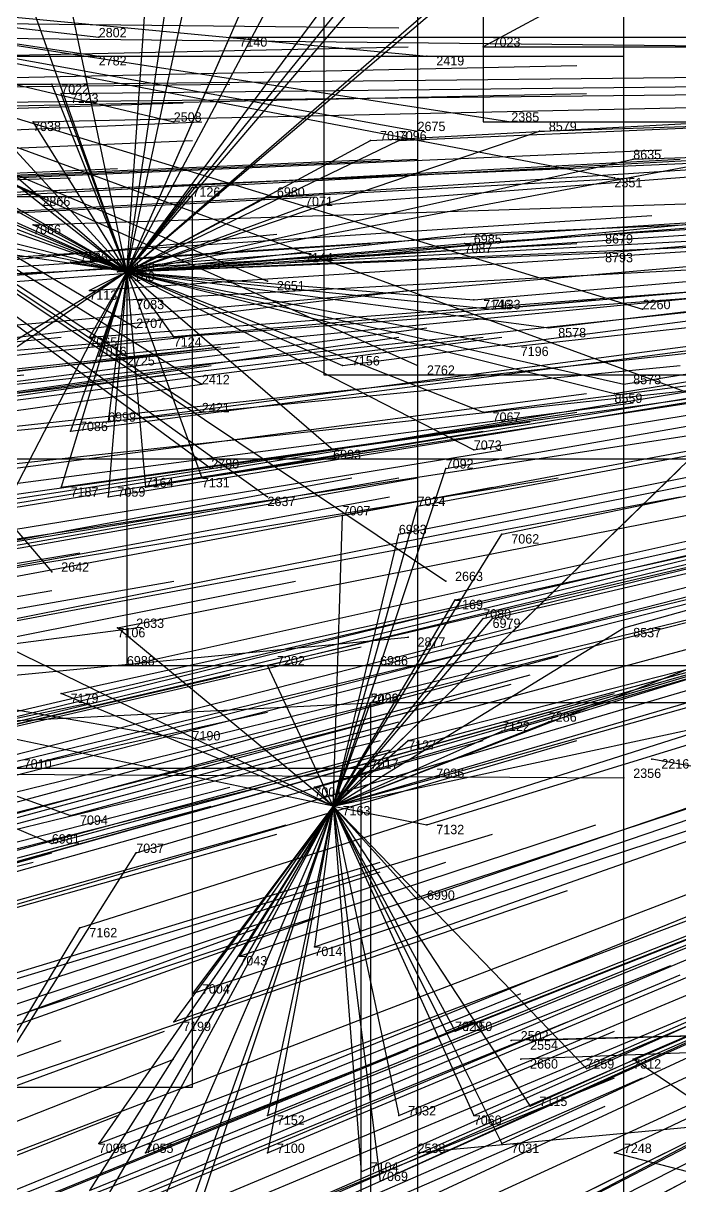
# Model space of a CAD drawing. Extents: x -0.5 to 0.59, y -0.5 to 0.59.
# Drawn here: x -0.301 to -0.231, y -0.1195 to 0.0045 of the extents above; entities that cross this region are included whole.
import ezdxf

# ---------------------------------------------------------------- set-up
doc = ezdxf.new("R2010")
doc.units = 0
for name, color, linetype in [('Clients', 3, 'CONTINUOUS'), ('Facilities', 3, 'CONTINUOUS'), ('Facilities_lines', 3, 'CONTINUOUS'), ('Min_max_boxes', 1, 'CONTINUOUS'), ('Normals', 1, 'CONTINUOUS'), ('Source_points', 5, 'CONTINUOUS'), ('Text', 3, 'CONTINUOUS')]:
    doc.layers.add(name, color=color, linetype=linetype)

msp = doc.modelspace()

# ---------------------------------------------------------------- linework, layer by layer
at = {"layer": 'Clients', "color": 5}
for p in [(-0.293, 0.003, -1.25), (-0.279, 0.003, -0.697), (-0.252, 0.002, -0.63), (-0.293, 0.001, -1.25), (-0.258, 0.001, -1.25), (-0.298, -0.002, -0.745), (-0.297, -0.003, -0.743), (-0.3, -0.006, -0.75), (-0.285, -0.006, -1.25), (-0.249, -0.006, -1.25), (-0.259, -0.007, -1.25), (-0.246, -0.007, -0.615), (-0.264, -0.008, -0.66), (-0.261, -0.008, -0.654), (-0.236, -0.01, -0.591), (-0.238, -0.012, -1.25), (-0.283, -0.013, -0.709), (-0.299, -0.014, -1.25), (-0.275, -0.014, -0.688), (-0.271, -0.015, -0.679), (-0.3, -0.017, -0.752), (-0.254, -0.018, -0.636), (-0.239, -0.018, -0.6), (-0.254, -0.019, -0.637), (-0.296, -0.021, -0.741), (-0.272, -0.021, -0.682), (-0.239, -0.02, -0.6), (-0.291, -0.022, -0.729), (-0.275, -0.023, -1.25), (-0.294, -0.024, -0.739), (-0.29, -0.025, -0.727), (-0.253, -0.025, -0.634), (-0.251, -0.026, -0.631), (-0.235, -0.026, -1.25), (-0.289, -0.028, -1.25), (-0.245, -0.028, -0.616), (-0.294, -0.029, -0.74), (-0.285, -0.029, -0.717), (-0.293, -0.031, -0.737), (-0.29, -0.031, -1.25), (-0.249, -0.03, -0.626), (-0.267, -0.032, -0.671), (-0.259, -0.032, -1.25), (-0.282, -0.034, -1.25), (-0.237, -0.034, -0.597), (-0.238, -0.035, -0.602), (-0.282, -0.037, -1.25), (-0.252, -0.037, -0.636), (-0.292, -0.038, -0.737), (-0.296, -0.039, -0.746), (-0.268, -0.041, -0.678), (-0.253, -0.041, -0.641), (-0.281, -0.043, -1.25), (-0.256, -0.043, -0.65), (-0.282, -0.044, -0.714), (-0.297, -0.045, -0.751), (-0.288, -0.045, -0.73), (-0.292, -0.046, -0.738), (-0.275, -0.046, -1.25), (-0.259, -0.047, -0.659), (-0.267, -0.048, -0.678), (-0.261, -0.05, -0.665), (-0.25, -0.05, -0.637), (-0.298, -0.054, -1.25), (-0.256, -0.055, -1.25), (-0.255, -0.057, -0.654), (-0.252, -0.059, -0.647), (-0.251, -0.059, -0.646), (-0.291, -0.06, -0.743), (-0.289, -0.06, -1.25), (-0.237, -0.06, -0.611), (-0.26, -0.061, -1.25), (-0.29, -0.064, -0.743), (-0.275, -0.064, -0.706), (-0.263, -0.064, -0.677), (-0.297, -0.067, -0.76), (-0.264, -0.068, -1.25), (-0.264, -0.068, -0.682), (-0.245, -0.07, -0.637), (-0.25, -0.071, -0.65), (-0.283, -0.072, -0.731), (-0.26, -0.072, -0.675), (-0.234, -0.074, -1.25), (-0.265, -0.075, -0.688), (-0.257, -0.076, -0.67), (-0.237, -0.076, -1.25), (-0.27, -0.077, -0.703), (-0.296, -0.08, -0.766), (-0.258, -0.081, -0.676), (-0.298, -0.083, -0.773), (-0.289, -0.084, -0.753), (-0.259, -0.089, -0.684), (-0.295, -0.092, -0.772), (-0.27, -0.094, -0.716), (-0.278, -0.095, -0.735), (-0.283, -0.099, -0.749), (-0.285, -0.102, -0.757), (-0.256, -0.103, -0.689), (-0.255, -0.103, -0.686), (-0.249, -0.104, -1.25), (-0.247, -0.104, -1.25), (-0.248, -0.106, -1.25), (-0.236, -0.106, -0.648), (-0.241, -0.107, -0.66), (-0.247, -0.111, -0.676), (-0.275, -0.112, -0.742), (-0.261, -0.112, -0.709), (-0.253, -0.112, -0.693), (-0.293, -0.115, -0.788), (-0.25, -0.115, -0.688), (-0.288, -0.116, -0.777), (-0.275, -0.116, -0.745), (-0.259, -0.116, -1.25), (-0.238, -0.116, -0.661), (-0.265, -0.118, -0.724), (-0.263, -0.119, -0.722)]:
    msp.add_point(p, dxfattribs=at)
at = {"layer": 'Facilities', "color": 3}
for p in [(-0.29, -0.022, -0.728), (-0.268, -0.079, -0.698)]:
    msp.add_point(p, dxfattribs=at)
at = {"layer": 'Facilities_lines', "color": 3}
for p, q in [((-0.189, 0.036, -0.48), (-0.252, 0.002, -0.63)), ((-0.29, -0.022, -0.728), (-0.265, 0.035, -0.667)), ((-0.29, -0.022, -0.728), (-0.279, 0.029, -0.702)), ((-0.29, -0.022, -0.728), (-0.252, 0.025, -0.633)), ((-0.29, -0.022, -0.728), (-0.287, 0.021, -0.719)), ((-0.29, -0.022, -0.728), (-0.287, 0.021, -0.721)), ((-0.29, -0.022, -0.728), (-0.255, 0.019, -0.638)), ((-0.29, -0.022, -0.728), (-0.284, 0.019, -0.712)), ((-0.29, -0.022, -0.728), (-0.261, 0.017, -0.654)), ((-0.29, -0.022, -0.728), (-0.245, 0.017, -0.615)), ((-0.29, -0.022, -0.728), (-0.298, 0.016, -0.746)), ((-0.353, 0.01, -1.25), (-0.275, -0.046, -1.25)), ((-0.353, 0.01, -1.25), (-0.298, -0.054, -1.25)), ((-0.353, 0.01, -1.25), (-0.256, -0.055, -1.25)), ((-0.353, 0.01, -1.25), (-0.281, -0.043, -1.25)), ((-0.353, 0.01, -1.25), (-0.282, -0.037, -1.25)), ((-0.353, 0.01, -1.25), (-0.282, -0.034, -1.25)), ((-0.353, 0.01, -1.25), (-0.289, -0.028, -1.25)), ((-0.353, 0.01, -1.25), (-0.29, -0.031, -1.25)), ((-0.353, 0.01, -1.25), (-0.299, -0.014, -1.25)), ((-0.353, 0.01, -1.25), (-0.249, -0.006, -1.25)), ((-0.353, 0.01, -1.25), (-0.258, 0.001, -1.25)), ((-0.353, 0.01, -1.25), (-0.238, -0.012, -1.25)), ((-0.353, 0.01, -1.25), (-0.285, -0.006, -1.25)), ((-0.353, 0.01, -1.25), (-0.275, -0.023, -1.25)), ((-0.353, 0.01, -1.25), (-0.259, -0.007, -1.25)), ((-0.353, 0.01, -1.25), (-0.259, -0.032, -1.25)), ((-0.353, 0.01, -1.25), (-0.293, 0.001, -1.25)), ((-0.353, 0.01, -1.25), (-0.293, 0.003, -1.25)), ((-0.353, 0.01, -1.25), (-0.235, -0.026, -1.25)), ((-0.353, 0.01, -1.25), (-0.219, -0.039, -1.25)), ((-0.29, -0.022, -0.728), (-0.274, 0.008, -0.684)), ((-0.29, -0.022, -0.728), (-0.343, 0.007, -0.857)), ((-0.29, -0.022, -0.728), (-0.327, 0.007, -0.819)), ((-0.29, -0.022, -0.728), (-0.354, 0.005, -0.885)), ((-0.29, -0.022, -0.728), (-0.3, 0.006, -0.749)), ((-0.29, -0.022, -0.728), (-0.257, 0.006, -0.642)), ((-0.29, -0.022, -0.728), (-0.313, 0.003, -0.782)), ((-0.29, -0.022, -0.728), (-0.279, 0.003, -0.697)), ((-0.29, -0.022, -0.728), (-0.33, 0.001, -0.824)), ((-0.29, -0.022, -0.728), (-0.335, -0.002, -0.838)), ((-0.29, -0.022, -0.728), (-0.298, -0.002, -0.745)), ((-0.29, -0.022, -0.728), (-0.297, -0.003, -0.743)), ((-0.29, -0.022, -0.728), (-0.311, -0.004, -0.777)), ((-0.29, -0.022, -0.728), (-0.334, -0.005, -0.836)), ((-0.29, -0.022, -0.728), (-0.3, -0.006, -0.75)), ((-0.29, -0.022, -0.728), (-0.246, -0.007, -0.615)), ((-0.29, -0.022, -0.728), (-0.264, -0.008, -0.66)), ((-0.29, -0.022, -0.728), (-0.261, -0.008, -0.654)), ((-0.29, -0.022, -0.728), (-0.226, -0.01, -0.566)), ((-0.29, -0.022, -0.728), (-0.236, -0.01, -0.591)), ((-0.29, -0.022, -0.728), (-0.326, -0.013, -0.815)), ((-0.29, -0.022, -0.728), (-0.283, -0.013, -0.709)), ((-0.29, -0.022, -0.728), (-0.313, -0.014, -0.784)), ((-0.29, -0.022, -0.728), (-0.275, -0.014, -0.688)), ((-0.29, -0.022, -0.728), (-0.337, -0.015, -0.843)), ((-0.29, -0.022, -0.728), (-0.337, -0.015, -0.843)), ((-0.29, -0.022, -0.728), (-0.324, -0.015, -0.811)), ((-0.29, -0.022, -0.728), (-0.271, -0.015, -0.679)), ((-0.29, -0.022, -0.728), (-0.3, -0.017, -0.752)), ((-0.29, -0.022, -0.728), (-0.254, -0.018, -0.636)), ((-0.29, -0.022, -0.728), (-0.229, -0.018, -0.573)), ((-0.29, -0.022, -0.728), (-0.239, -0.018, -0.6)), ((-0.29, -0.022, -0.728), (-0.254, -0.019, -0.637)), ((-0.29, -0.022, -0.728), (-0.296, -0.021, -0.741)), ((-0.29, -0.022, -0.728), (-0.239, -0.02, -0.6)), ((-0.29, -0.022, -0.728), (-0.272, -0.021, -0.682)), ((-0.29, -0.022, -0.728), (-0.328, -0.048, -0.83)), ((-0.29, -0.022, -0.728), (-0.311, -0.035, -0.782)), ((-0.29, -0.022, -0.728), (-0.305, -0.051, -0.774)), ((-0.29, -0.022, -0.728), (-0.297, -0.045, -0.751)), ((-0.29, -0.022, -0.728), (-0.296, -0.039, -0.746)), ((-0.29, -0.022, -0.728), (-0.294, -0.029, -0.74)), ((-0.29, -0.022, -0.728), (-0.294, -0.024, -0.739)), ((-0.29, -0.022, -0.728), (-0.293, -0.031, -0.737)), ((-0.29, -0.022, -0.728), (-0.292, -0.038, -0.737)), ((-0.29, -0.022, -0.728), (-0.292, -0.046, -0.738)), ((-0.29, -0.022, -0.728), (-0.291, -0.022, -0.729)), ((-0.29, -0.022, -0.728), (-0.29, -0.064, -0.743)), ((-0.29, -0.022, -0.728), (-0.268, -0.041, -0.678)), ((-0.29, -0.022, -0.728), (-0.252, -0.037, -0.636)), ((-0.29, -0.022, -0.728), (-0.285, -0.029, -0.717)), ((-0.29, -0.022, -0.728), (-0.282, -0.044, -0.714)), ((-0.29, -0.022, -0.728), (-0.251, -0.026, -0.631)), ((-0.29, -0.022, -0.728), (-0.253, -0.025, -0.634)), ((-0.29, -0.022, -0.728), (-0.267, -0.032, -0.671)), ((-0.29, -0.022, -0.728), (-0.29, -0.025, -0.727)), ((-0.29, -0.022, -0.728), (-0.253, -0.041, -0.641)), ((-0.29, -0.022, -0.728), (-0.288, -0.045, -0.73)), ((-0.29, -0.022, -0.728), (-0.249, -0.03, -0.626)), ((-0.29, -0.022, -0.728), (-0.238, -0.035, -0.602)), ((-0.29, -0.022, -0.728), (-0.237, -0.034, -0.597)), ((-0.29, -0.022, -0.728), (-0.245, -0.028, -0.616)), ((-0.268, -0.079, -0.698), (-0.23, -0.042, -0.584)), ((-0.268, -0.079, -0.698), (-0.256, -0.043, -0.65)), ((-0.268, -0.079, -0.698), (-0.231, -0.043, -0.588)), ((-0.268, -0.079, -0.698), (-0.259, -0.047, -0.659)), ((-0.268, -0.079, -0.698), (-0.267, -0.048, -0.678)), ((-0.268, -0.079, -0.698), (-0.261, -0.05, -0.665)), ((-0.268, -0.079, -0.698), (-0.25, -0.05, -0.637)), ((-0.268, -0.079, -0.698), (-0.255, -0.057, -0.654)), ((-0.268, -0.079, -0.698), (-0.251, -0.059, -0.646)), ((-0.268, -0.079, -0.698), (-0.252, -0.059, -0.647)), ((-0.406, -0.075, -1.25), (-0.289, -0.06, -1.25)), ((-0.352, -0.06, -0.893), (-0.298, -0.083, -0.773)), ((-0.352, -0.06, -0.893), (-0.296, -0.08, -0.766)), ((-0.352, -0.06, -0.893), (-0.283, -0.072, -0.731)), ((-0.268, -0.079, -0.698), (-0.307, -0.06, -0.782)), ((-0.268, -0.079, -0.698), (-0.291, -0.06, -0.743)), ((-0.268, -0.079, -0.698), (-0.237, -0.06, -0.611)), ((-0.406, -0.075, -1.25), (-0.26, -0.061, -1.25)), ((-0.268, -0.079, -0.698), (-0.224, -0.062, -0.582)), ((-0.268, -0.079, -0.698), (-0.275, -0.064, -0.706)), ((-0.268, -0.079, -0.698), (-0.263, -0.064, -0.677)), ((-0.406, -0.075, -1.25), (-0.264, -0.068, -1.25)), ((-0.268, -0.079, -0.698), (-0.297, -0.067, -0.76)), ((-0.268, -0.079, -0.698), (-0.264, -0.068, -0.682)), ((-0.268, -0.079, -0.698), (-0.245, -0.07, -0.637)), ((-0.268, -0.079, -0.698), (-0.226, -0.07, -0.591)), ((-0.268, -0.079, -0.698), (-0.306, -0.071, -0.784)), ((-0.268, -0.079, -0.698), (-0.25, -0.071, -0.65)), ((-0.268, -0.079, -0.698), (-0.26, -0.072, -0.675)), ((-0.089, -0.1, -1.25), (-0.234, -0.074, -1.25)), ((-0.406, -0.075, -1.25), (-0.237, -0.076, -1.25)), ((-0.268, -0.079, -0.698), (-0.265, -0.075, -0.688)), ((-0.268, -0.079, -0.698), (-0.257, -0.076, -0.67)), ((-0.268, -0.079, -0.698), (-0.27, -0.077, -0.703)), ((-0.268, -0.079, -0.698), (-0.301, -0.136, -0.825)), ((-0.268, -0.079, -0.698), (-0.294, -0.12, -0.794)), ((-0.268, -0.079, -0.698), (-0.293, -0.115, -0.788)), ((-0.268, -0.079, -0.698), (-0.29, -0.13, -0.794)), ((-0.268, -0.079, -0.698), (-0.288, -0.116, -0.777)), ((-0.268, -0.079, -0.698), (-0.285, -0.102, -0.757)), ((-0.268, -0.079, -0.698), (-0.284, -0.124, -0.775)), ((-0.268, -0.079, -0.698), (-0.284, -0.127, -0.778)), ((-0.268, -0.079, -0.698), (-0.283, -0.099, -0.749)), ((-0.268, -0.079, -0.698), (-0.278, -0.095, -0.735)), ((-0.268, -0.079, -0.698), (-0.275, -0.116, -0.745)), ((-0.268, -0.079, -0.698), (-0.275, -0.112, -0.742)), ((-0.268, -0.079, -0.698), (-0.27, -0.094, -0.716)), ((-0.268, -0.079, -0.698), (-0.261, -0.112, -0.709)), ((-0.268, -0.079, -0.698), (-0.253, -0.112, -0.693)), ((-0.268, -0.079, -0.698), (-0.263, -0.119, -0.722)), ((-0.268, -0.079, -0.698), (-0.265, -0.118, -0.724)), ((-0.268, -0.079, -0.698), (-0.256, -0.103, -0.689)), ((-0.268, -0.079, -0.698), (-0.25, -0.115, -0.688)), ((-0.268, -0.079, -0.698), (-0.247, -0.111, -0.676)), ((-0.268, -0.079, -0.698), (-0.259, -0.089, -0.684)), ((-0.268, -0.079, -0.698), (-0.255, -0.103, -0.686)), ((-0.268, -0.079, -0.698), (-0.258, -0.081, -0.676)), ((-0.268, -0.079, -0.698), (-0.241, -0.107, -0.66)), ((-0.318, -0.13, -0.86), (-0.289, -0.084, -0.753)), ((-0.318, -0.13, -0.86), (-0.295, -0.092, -0.772)), ((-0.089, -0.1, -1.25), (-0.259, -0.116, -1.25)), ((-0.089, -0.1, -1.25), (-0.249, -0.104, -1.25)), ((-0.089, -0.1, -1.25), (-0.248, -0.106, -1.25)), ((-0.089, -0.1, -1.25), (-0.247, -0.104, -1.25)), ((-0.211, -0.123, -0.612), (-0.236, -0.106, -0.648)), ((-0.211, -0.123, -0.612), (-0.238, -0.116, -0.661))]:
    msp.add_line(p, q, dxfattribs=at)
at = {"layer": 'Min_max_boxes', "color": 1}
for p, q in [((-0.269, 0.196, -1.25), (-0.269, -0.033, -1.25)), ((-0.269, 0.196, -1.25), (-0.269, -0.033, -1.25)), ((-0.237, -0.196, -1.25), (-0.237, 0.139, -1.25)), ((-0.237, -0.196, -1.25), (-0.237, 0.139, -1.25)), ((-0.252, 0.091, -0.633), (-0.252, -0.006, -0.633)), ((-0.252, 0.091, -0.337), (-0.252, -0.006, -0.337)), ((-0.259, 0.035, -1.25), (-0.259, -0.236, -1.25)), ((-0.259, 0.035, -1.25), (-0.259, -0.236, -1.25)), ((-0.252, -0.006, -0.633), (-0.126, -0.006, -0.633)), ((-0.252, -0.006, -0.337), (-0.126, -0.006, -0.337)), ((-0.252, -0.006, -0.633), (-0.252, -0.006, -0.337)), ((-0.283, -0.014, -1.01), (-0.394, -0.014, -1.01)), ((-0.283, -0.014, -0.731), (-0.394, -0.014, -0.731)), ((-0.283, -0.109, -1.01), (-0.283, -0.014, -1.01)), ((-0.283, -0.109, -0.731), (-0.283, -0.014, -0.731)), ((-0.283, -0.014, -1.01), (-0.283, -0.014, -0.731)), ((-0.269, -0.033, -1.25), (-0.007, -0.033, -1.25)), ((-0.269, -0.033, -1.25), (-0.007, -0.033, -1.25)), ((-0.269, -0.033, -1.25), (-0.269, -0.033, -1.25)), ((-0.224, -0.042, -0.825), (-0.307, -0.042, -0.825)), ((-0.224, -0.042, -0.582), (-0.307, -0.042, -0.582)), ((-0.354, -0.064, -0.885), (-0.226, -0.064, -0.885)), ((-0.354, -0.064, -0.566), (-0.226, -0.064, -0.566)), ((-0.148, -0.068, -0.746), (-0.264, -0.068, -0.746)), ((-0.264, -0.068, -0.746), (-0.264, -0.174, -0.746)), ((-0.148, -0.068, -0.465), (-0.264, -0.068, -0.465)), ((-0.264, -0.068, -0.465), (-0.264, -0.174, -0.465)), ((-0.264, -0.068, -0.746), (-0.264, -0.068, -0.465)), ((-0.265, -0.075, -1.01), (-0.377, -0.075, -1.01)), ((-0.265, -0.075, -0.741), (-0.377, -0.075, -0.741)), ((-0.265, -0.178, -1.01), (-0.265, -0.075, -1.01)), ((-0.265, -0.178, -0.741), (-0.265, -0.075, -0.741)), ((-0.265, -0.075, -1.01), (-0.265, -0.075, -0.741)), ((-0.394, -0.109, -1.01), (-0.283, -0.109, -1.01)), ((-0.394, -0.109, -0.731), (-0.283, -0.109, -0.731)), ((-0.283, -0.109, -1.01), (-0.283, -0.109, -0.731))]:
    msp.add_line(p, q, dxfattribs=at)
at = {"layer": 'Normals', "color": 1}
for p, q in [((-0.354, 0.005, -0.885), (-0.261, 0.004, -0.923)), ((-0.313, 0.003, -0.782), (-0.22, 0.002, -0.819)), ((-0.293, 0.003, -1.25), (-0.293, 0.003, -1.15)), ((-0.279, 0.003, -0.697), (-0.186, 0.003, -0.735)), ((-0.352, 0, -0.881), (-0.26, 0.002, -0.918)), ((-0.252, 0.002, -0.63), (-0.159, 0.002, -0.667)), ((-0.383, 0.001, -0.959), (-0.291, 0.001, -0.996)), ((-0.335, -0.002, -0.838), (-0.242, 0, -0.875)), ((-0.33, 0.001, -0.824), (-0.237, 0.001, -0.861)), ((-0.293, 0.001, -1.25), (-0.293, 0.001, -1.15)), ((-0.258, 0.001, -1.25), (-0.258, 0.001, -1.15)), ((-0.298, -0.002, -0.745), (-0.205, -0.001, -0.782)), ((-0.391, -0.002, -0.977), (-0.298, -0.002, -1.015)), ((-0.371, -0.003, -0.928), (-0.279, -0.002, -0.966)), ((-0.297, -0.003, -0.743), (-0.204, -0.002, -0.78)), ((-0.334, -0.005, -0.836), (-0.241, -0.003, -0.873)), ((-0.311, -0.004, -0.777), (-0.218, -0.003, -0.815)), ((-0.264, -0.008, -0.66), (-0.171, -0.003, -0.698)), ((-0.377, -0.007, -0.943), (-0.284, -0.004, -0.98)), ((-0.3, -0.006, -0.75), (-0.207, -0.004, -0.788)), ((-0.261, -0.008, -0.654), (-0.169, -0.004, -0.691)), ((-0.246, -0.007, -0.615), (-0.153, -0.004, -0.651)), ((-0.374, -0.01, -0.936), (-0.282, -0.006, -0.974)), ((-0.285, -0.006, -1.25), (-0.285, -0.006, -1.15)), ((-0.249, -0.006, -1.25), (-0.249, -0.006, -1.15)), ((-0.259, -0.007, -1.25), (-0.259, -0.007, -1.15)), ((-0.236, -0.01, -0.591), (-0.144, -0.007, -0.63)), ((-0.376, -0.012, -0.94), (-0.283, -0.008, -0.977)), ((-0.283, -0.013, -0.709), (-0.191, -0.008, -0.746)), ((-0.275, -0.014, -0.688), (-0.182, -0.008, -0.725)), ((-0.271, -0.015, -0.679), (-0.179, -0.008, -0.716)), ((-0.326, -0.013, -0.815), (-0.233, -0.009, -0.853)), ((-0.384, -0.015, -0.961), (-0.291, -0.011, -0.998)), ((-0.355, -0.014, -0.889), (-0.263, -0.01, -0.927)), ((-0.352, -0.014, -0.88), (-0.259, -0.01, -0.918)), ((-0.337, -0.015, -0.843), (-0.244, -0.011, -0.88)), ((-0.337, -0.015, -0.843), (-0.244, -0.011, -0.88)), ((-0.324, -0.015, -0.811), (-0.231, -0.01, -0.848)), ((-0.313, -0.014, -0.784), (-0.22, -0.01, -0.821)), ((-0.239, -0.018, -0.6), (-0.147, -0.011, -0.638)), ((-0.389, -0.015, -0.973), (-0.296, -0.012, -1.011)), ((-0.329, -0.017, -0.823), (-0.236, -0.012, -0.861)), ((-0.272, -0.021, -0.682), (-0.179, -0.012, -0.719)), ((-0.239, -0.02, -0.6), (-0.147, -0.012, -0.638)), ((-0.238, -0.012, -1.25), (-0.238, -0.012, -1.15)), ((-0.254, -0.019, -0.637), (-0.161, -0.013, -0.673)), ((-0.362, -0.019, -0.907), (-0.27, -0.014, -0.945)), ((-0.3, -0.017, -0.752), (-0.207, -0.014, -0.789)), ((-0.299, -0.014, -1.25), (-0.299, -0.014, -1.15)), ((-0.254, -0.018, -0.636), (-0.161, -0.014, -0.672)), ((-0.326, -0.022, -0.816), (-0.234, -0.016, -0.854)), ((-0.296, -0.021, -0.741), (-0.203, -0.015, -0.778)), ((-0.291, -0.022, -0.729), (-0.198, -0.017, -0.766)), ((-0.253, -0.025, -0.634), (-0.16, -0.017, -0.671)), ((-0.245, -0.028, -0.616), (-0.153, -0.017, -0.655)), ((-0.367, -0.027, -0.919), (-0.274, -0.018, -0.956)), ((-0.294, -0.024, -0.739), (-0.202, -0.018, -0.775)), ((-0.29, -0.022, -0.728), (-0.198, -0.018, -0.765)), ((-0.251, -0.026, -0.631), (-0.159, -0.018, -0.668)), ((-0.356, -0.025, -0.893), (-0.264, -0.019, -0.931)), ((-0.335, -0.024, -0.839), (-0.242, -0.019, -0.877)), ((-0.237, -0.034, -0.597), (-0.146, -0.019, -0.636)), ((-0.363, -0.027, -0.911), (-0.271, -0.02, -0.949)), ((-0.317, -0.029, -0.797), (-0.225, -0.021, -0.835)), ((-0.29, -0.025, -0.727), (-0.197, -0.02, -0.764)), ((-0.267, -0.032, -0.671), (-0.174, -0.02, -0.708)), ((-0.249, -0.03, -0.626), (-0.157, -0.02, -0.664)), ((-0.238, -0.035, -0.602), (-0.147, -0.02, -0.641)), ((-0.392, -0.028, -0.982), (-0.299, -0.022, -1.018)), ((-0.381, -0.029, -0.954), (-0.288, -0.022, -0.991)), ((-0.294, -0.029, -0.74), (-0.202, -0.022, -0.777)), ((-0.293, -0.031, -0.737), (-0.201, -0.022, -0.774)), ((-0.285, -0.029, -0.717), (-0.193, -0.022, -0.755)), ((-0.275, -0.023, -1.25), (-0.275, -0.023, -1.15)), ((-0.352, -0.035, -0.884), (-0.26, -0.024, -0.921)), ((-0.332, -0.033, -0.834), (-0.24, -0.025, -0.872)), ((-0.311, -0.035, -0.782), (-0.218, -0.025, -0.819)), ((-0.292, -0.038, -0.737), (-0.2, -0.026, -0.774)), ((-0.268, -0.041, -0.678), (-0.177, -0.026, -0.715)), ((-0.253, -0.041, -0.641), (-0.161, -0.026, -0.678)), ((-0.252, -0.037, -0.636), (-0.16, -0.025, -0.673)), ((-0.235, -0.026, -1.25), (-0.235, -0.026, -1.15)), ((-0.296, -0.039, -0.746), (-0.204, -0.027, -0.783)), ((-0.256, -0.043, -0.65), (-0.165, -0.027, -0.687)), ((-0.35, -0.04, -0.88), (-0.258, -0.028, -0.917)), ((-0.289, -0.028, -1.25), (-0.289, -0.028, -1.15)), ((-0.389, -0.038, -0.978), (-0.297, -0.029, -1.015)), ((-0.377, -0.039, -0.947), (-0.284, -0.029, -0.984)), ((-0.353, -0.042, -0.89), (-0.261, -0.029, -0.927)), ((-0.344, -0.04, -0.865), (-0.252, -0.029, -0.902)), ((-0.343, -0.041, -0.862), (-0.25, -0.029, -0.9)), ((-0.372, -0.04, -0.936), (-0.28, -0.03, -0.973)), ((-0.372, -0.041, -0.937), (-0.28, -0.03, -0.974)), ((-0.371, -0.04, -0.932), (-0.278, -0.03, -0.969)), ((-0.316, -0.04, -0.796), (-0.224, -0.03, -0.834)), ((-0.292, -0.046, -0.738), (-0.2, -0.031, -0.776)), ((-0.29, -0.031, -1.25), (-0.29, -0.031, -1.15)), ((-0.288, -0.045, -0.73), (-0.197, -0.03, -0.767)), ((-0.282, -0.044, -0.714), (-0.191, -0.03, -0.751)), ((-0.267, -0.048, -0.678), (-0.176, -0.031, -0.715)), ((-0.259, -0.047, -0.659), (-0.168, -0.03, -0.695)), ((-0.25, -0.05, -0.637), (-0.159, -0.031, -0.675)), ((-0.373, -0.045, -0.94), (-0.281, -0.032, -0.977)), ((-0.323, -0.041, -0.815), (-0.231, -0.032, -0.853)), ((-0.297, -0.045, -0.751), (-0.205, -0.032, -0.788)), ((-0.261, -0.05, -0.665), (-0.17, -0.032, -0.702)), ((-0.259, -0.032, -1.25), (-0.259, -0.032, -1.15)), ((-0.394, -0.042, -0.99), (-0.301, -0.033, -1.026)), ((-0.378, -0.046, -0.953), (-0.286, -0.033, -0.989)), ((-0.374, -0.047, -0.943), (-0.282, -0.034, -0.979)), ((-0.316, -0.044, -0.798), (-0.224, -0.034, -0.836)), ((-0.282, -0.034, -1.25), (-0.282, -0.034, -1.15)), ((-0.333, -0.047, -0.841), (-0.241, -0.035, -0.878)), ((-0.237, -0.06, -0.611), (-0.148, -0.035, -0.648)), ((-0.333, -0.051, -0.843), (-0.242, -0.037, -0.88)), ((-0.328, -0.048, -0.83), (-0.236, -0.036, -0.867)), ((-0.305, -0.051, -0.774), (-0.214, -0.037, -0.811)), ((-0.282, -0.037, -1.25), (-0.282, -0.037, -1.15)), ((-0.255, -0.057, -0.654), (-0.165, -0.037, -0.692)), ((-0.252, -0.059, -0.647), (-0.162, -0.037, -0.686)), ((-0.339, -0.051, -0.857), (-0.247, -0.038, -0.894)), ((-0.251, -0.059, -0.646), (-0.161, -0.038, -0.684)), ((-0.344, -0.054, -0.871), (-0.252, -0.039, -0.907)), ((-0.359, -0.056, -0.907), (-0.267, -0.041, -0.944)), ((-0.342, -0.056, -0.866), (-0.25, -0.041, -0.903)), ((-0.307, -0.06, -0.782), (-0.216, -0.042, -0.819)), ((-0.291, -0.06, -0.743), (-0.2, -0.042, -0.781)), ((-0.275, -0.064, -0.706), (-0.184, -0.042, -0.742)), ((-0.263, -0.064, -0.677), (-0.173, -0.041, -0.714)), ((-0.281, -0.043, -1.25), (-0.281, -0.043, -1.15)), ((-0.245, -0.07, -0.637), (-0.157, -0.043, -0.675)), ((-0.358, -0.061, -0.907), (-0.266, -0.044, -0.944)), ((-0.352, -0.06, -0.893), (-0.261, -0.044, -0.93)), ((-0.35, -0.06, -0.888), (-0.259, -0.044, -0.926)), ((-0.335, -0.059, -0.851), (-0.244, -0.044, -0.888)), ((-0.29, -0.064, -0.743), (-0.2, -0.044, -0.781)), ((-0.342, -0.062, -0.87), (-0.251, -0.045, -0.907)), ((-0.264, -0.068, -0.682), (-0.174, -0.045, -0.719)), ((-0.25, -0.071, -0.65), (-0.162, -0.045, -0.689)), ((-0.37, -0.062, -0.939), (-0.279, -0.047, -0.976)), ((-0.354, -0.063, -0.898), (-0.262, -0.046, -0.935)), ((-0.322, -0.063, -0.821), (-0.231, -0.046, -0.858)), ((-0.297, -0.067, -0.76), (-0.206, -0.047, -0.798)), ((-0.275, -0.046, -1.25), (-0.275, -0.046, -1.15)), ((-0.306, -0.071, -0.784), (-0.215, -0.049, -0.821)), ((-0.265, -0.075, -0.688), (-0.175, -0.049, -0.724)), ((-0.26, -0.072, -0.675), (-0.17, -0.049, -0.712)), ((-0.283, -0.072, -0.731), (-0.193, -0.05, -0.768)), ((-0.387, -0.067, -0.982), (-0.295, -0.052, -1.019)), ((-0.315, -0.072, -0.808), (-0.225, -0.051, -0.845)), ((-0.302, -0.075, -0.777), (-0.212, -0.052, -0.814)), ((-0.27, -0.077, -0.703), (-0.181, -0.051, -0.739)), ((-0.257, -0.076, -0.67), (-0.168, -0.051, -0.708)), ((-0.318, -0.074, -0.816), (-0.228, -0.053, -0.854)), ((-0.305, -0.075, -0.785), (-0.214, -0.053, -0.821)), ((-0.268, -0.079, -0.698), (-0.179, -0.053, -0.735)), ((-0.307, -0.077, -0.792), (-0.217, -0.054, -0.828)), ((-0.298, -0.054, -1.25), (-0.298, -0.054, -1.15)), ((-0.258, -0.081, -0.676), (-0.17, -0.054, -0.714)), ((-0.376, -0.071, -0.958), (-0.285, -0.055, -0.995)), ((-0.363, -0.073, -0.926), (-0.272, -0.055, -0.962)), ((-0.256, -0.055, -1.25), (-0.256, -0.055, -1.15)), ((-0.39, -0.072, -0.991), (-0.298, -0.056, -1.028)), ((-0.296, -0.08, -0.766), (-0.207, -0.056, -0.804)), ((-0.345, -0.08, -0.885), (-0.255, -0.058, -0.923)), ((-0.289, -0.084, -0.753), (-0.201, -0.058, -0.791)), ((-0.298, -0.083, -0.773), (-0.209, -0.059, -0.811)), ((-0.259, -0.089, -0.684), (-0.171, -0.059, -0.722)), ((-0.339, -0.083, -0.873), (-0.249, -0.06, -0.911)), ((-0.289, -0.06, -1.25), (-0.289, -0.06, -1.15)), ((-0.356, -0.083, -0.913), (-0.265, -0.062, -0.95)), ((-0.26, -0.061, -1.25), (-0.26, -0.061, -1.15)), ((-0.333, -0.087, -0.861), (-0.244, -0.063, -0.899)), ((-0.295, -0.092, -0.772), (-0.207, -0.064, -0.81)), ((-0.27, -0.094, -0.716), (-0.182, -0.064, -0.753)), ((-0.37, -0.086, -0.948), (-0.279, -0.065, -0.985)), ((-0.336, -0.089, -0.869), (-0.247, -0.065, -0.907)), ((-0.338, -0.09, -0.875), (-0.249, -0.066, -0.913)), ((-0.278, -0.095, -0.735), (-0.19, -0.066, -0.772)), ((-0.385, -0.087, -0.986), (-0.294, -0.068, -1.023)), ((-0.353, -0.09, -0.911), (-0.263, -0.068, -0.948)), ((-0.327, -0.092, -0.848), (-0.238, -0.067, -0.887)), ((-0.264, -0.068, -1.25), (-0.264, -0.068, -1.15)), ((-0.366, -0.089, -0.941), (-0.275, -0.069, -0.978)), ((-0.35, -0.092, -0.905), (-0.26, -0.069, -0.942)), ((-0.334, -0.094, -0.867), (-0.245, -0.069, -0.905)), ((-0.256, -0.103, -0.689), (-0.17, -0.069, -0.727)), ((-0.255, -0.103, -0.686), (-0.169, -0.069, -0.725)), ((-0.236, -0.106, -0.648), (-0.151, -0.069, -0.685)), ((-0.351, -0.094, -0.908), (-0.261, -0.07, -0.945)), ((-0.283, -0.099, -0.749), (-0.195, -0.07, -0.786)), ((-0.285, -0.102, -0.757), (-0.197, -0.071, -0.794)), ((-0.241, -0.107, -0.66), (-0.156, -0.071, -0.697)), ((-0.353, -0.094, -0.913), (-0.263, -0.072, -0.95)), ((-0.351, -0.097, -0.912), (-0.262, -0.073, -0.949)), ((-0.341, -0.097, -0.885), (-0.252, -0.072, -0.923)), ((-0.331, -0.098, -0.864), (-0.242, -0.072, -0.902)), ((-0.247, -0.111, -0.676), (-0.162, -0.073, -0.714)), ((-0.234, -0.074, -1.25), (-0.234, -0.074, -1.15)), ((-0.359, -0.098, -0.929), (-0.268, -0.075, -0.966)), ((-0.253, -0.112, -0.693), (-0.169, -0.075, -0.731)), ((-0.261, -0.112, -0.709), (-0.175, -0.076, -0.746)), ((-0.25, -0.115, -0.688), (-0.166, -0.076, -0.726)), ((-0.238, -0.116, -0.661), (-0.154, -0.076, -0.698)), ((-0.237, -0.076, -1.25), (-0.237, -0.076, -1.15)), ((-0.369, -0.1, -0.956), (-0.279, -0.077, -0.993)), ((-0.275, -0.112, -0.742), (-0.189, -0.077, -0.779)), ((-0.371, -0.103, -0.962), (-0.281, -0.079, -0.999)), ((-0.275, -0.116, -0.745), (-0.189, -0.08, -0.782)), ((-0.265, -0.118, -0.724), (-0.18, -0.08, -0.761)), ((-0.362, -0.106, -0.944), (-0.273, -0.081, -0.98)), ((-0.328, -0.11, -0.864), (-0.24, -0.081, -0.902)), ((-0.263, -0.119, -0.722), (-0.179, -0.081, -0.759)), ((-0.242, -0.123, -0.678), (-0.159, -0.081, -0.715)), ((-0.363, -0.107, -0.947), (-0.274, -0.082, -0.984)), ((-0.34, -0.109, -0.892), (-0.251, -0.082, -0.93)), ((-0.293, -0.115, -0.788), (-0.206, -0.082, -0.824)), ((-0.288, -0.116, -0.777), (-0.202, -0.082, -0.813)), ((-0.388, -0.109, -1.006), (-0.298, -0.084, -1.043)), ((-0.39, -0.107, -1.01), (-0.3, -0.085, -1.047)), ((-0.352, -0.112, -0.924), (-0.263, -0.085, -0.961)), ((-0.344, -0.114, -0.906), (-0.256, -0.085, -0.944)), ((-0.294, -0.12, -0.794), (-0.208, -0.085, -0.831)), ((-0.352, -0.115, -0.925), (-0.263, -0.086, -0.961)), ((-0.31, -0.119, -0.831), (-0.224, -0.086, -0.868)), ((-0.331, -0.118, -0.877), (-0.243, -0.088, -0.915)), ((-0.307, -0.122, -0.825), (-0.221, -0.087, -0.863)), ((-0.284, -0.124, -0.775), (-0.198, -0.088, -0.811)), ((-0.284, -0.127, -0.778), (-0.199, -0.09, -0.815)), ((-0.263, -0.131, -0.735), (-0.18, -0.09, -0.772)), ((-0.357, -0.122, -0.944), (-0.27, -0.091, -0.981)), ((-0.305, -0.127, -0.826), (-0.22, -0.091, -0.864)), ((-0.265, -0.132, -0.741), (-0.182, -0.091, -0.778)), ((-0.364, -0.124, -0.961), (-0.276, -0.092, -0.997)), ((-0.29, -0.13, -0.794), (-0.205, -0.093, -0.831)), ((-0.264, -0.137, -0.743), (-0.182, -0.093, -0.78)), ((-0.318, -0.13, -0.86), (-0.232, -0.096, -0.897)), ((-0.317, -0.133, -0.859), (-0.231, -0.097, -0.896)), ((-0.335, -0.134, -0.901), (-0.248, -0.099, -0.938)), ((-0.301, -0.136, -0.825), (-0.216, -0.098, -0.862)), ((-0.293, -0.137, -0.809), (-0.209, -0.098, -0.847)), ((-0.339, -0.137, -0.914), (-0.253, -0.102, -0.951)), ((-0.329, -0.137, -0.891), (-0.243, -0.102, -0.928)), ((-0.384, -0.135, -1.018), (-0.297, -0.104, -1.056)), ((-0.373, -0.135, -0.992), (-0.286, -0.103, -1.03)), ((-0.324, -0.139, -0.88), (-0.238, -0.103, -0.917)), ((-0.291, -0.147, -0.815), (-0.209, -0.104, -0.853)), ((-0.249, -0.104, -1.25), (-0.249, -0.104, -1.15)), ((-0.247, -0.104, -1.25), (-0.247, -0.104, -1.15)), ((-0.346, -0.14, -0.933), (-0.26, -0.105, -0.97)), ((-0.371, -0.14, -0.992), (-0.285, -0.106, -1.029)), ((-0.248, -0.106, -1.25), (-0.248, -0.106, -1.15)), ((-0.324, -0.143, -0.886), (-0.238, -0.108, -0.923)), ((-0.32, -0.145, -0.879), (-0.235, -0.108, -0.916)), ((-0.311, -0.148, -0.86), (-0.226, -0.109, -0.897)), ((-0.301, -0.152, -0.842), (-0.218, -0.109, -0.879)), ((-0.324, -0.148, -0.89), (-0.239, -0.111, -0.927)), ((-0.377, -0.146, -1.01), (-0.291, -0.112, -1.048)), ((-0.301, -0.156, -0.848), (-0.219, -0.113, -0.885)), ((-0.259, -0.116, -1.25), (-0.259, -0.116, -1.15))]:
    msp.add_line(p, q, dxfattribs=at)
at = {"layer": 'Source_points', "color": 5}
for p in [(-0.293, 0.003, -1.25), (-0.279, 0.003, -0.697), (-0.252, 0.002, -0.63), (-0.293, 0.001, -1.25), (-0.258, 0.001, -1.25), (-0.298, -0.002, -0.745), (-0.297, -0.003, -0.743), (-0.3, -0.006, -0.75), (-0.285, -0.006, -1.25), (-0.249, -0.006, -1.25), (-0.259, -0.007, -1.25), (-0.246, -0.007, -0.615), (-0.264, -0.008, -0.66), (-0.261, -0.008, -0.654), (-0.236, -0.01, -0.591), (-0.238, -0.012, -1.25), (-0.283, -0.013, -0.709), (-0.299, -0.014, -1.25), (-0.275, -0.014, -0.688), (-0.271, -0.015, -0.679), (-0.3, -0.017, -0.752), (-0.254, -0.018, -0.636), (-0.239, -0.018, -0.6), (-0.254, -0.019, -0.637), (-0.296, -0.021, -0.741), (-0.272, -0.021, -0.682), (-0.239, -0.02, -0.6), (-0.291, -0.022, -0.729), (-0.29, -0.022, -0.728), (-0.275, -0.023, -1.25), (-0.294, -0.024, -0.739), (-0.29, -0.025, -0.727), (-0.253, -0.025, -0.634), (-0.251, -0.026, -0.631), (-0.235, -0.026, -1.25), (-0.289, -0.028, -1.25), (-0.245, -0.028, -0.616), (-0.294, -0.029, -0.74), (-0.285, -0.029, -0.717), (-0.293, -0.031, -0.737), (-0.29, -0.031, -1.25), (-0.249, -0.03, -0.626), (-0.267, -0.032, -0.671), (-0.259, -0.032, -1.25), (-0.282, -0.034, -1.25), (-0.237, -0.034, -0.597), (-0.238, -0.035, -0.602), (-0.282, -0.037, -1.25), (-0.252, -0.037, -0.636), (-0.292, -0.038, -0.737), (-0.296, -0.039, -0.746), (-0.268, -0.041, -0.678), (-0.253, -0.041, -0.641), (-0.281, -0.043, -1.25), (-0.256, -0.043, -0.65), (-0.282, -0.044, -0.714), (-0.297, -0.045, -0.751), (-0.288, -0.045, -0.73), (-0.292, -0.046, -0.738), (-0.275, -0.046, -1.25), (-0.259, -0.047, -0.659), (-0.267, -0.048, -0.678), (-0.261, -0.05, -0.665), (-0.25, -0.05, -0.637), (-0.298, -0.054, -1.25), (-0.256, -0.055, -1.25), (-0.255, -0.057, -0.654), (-0.252, -0.059, -0.647), (-0.251, -0.059, -0.646), (-0.291, -0.06, -0.743), (-0.289, -0.06, -1.25), (-0.237, -0.06, -0.611), (-0.26, -0.061, -1.25), (-0.29, -0.064, -0.743), (-0.275, -0.064, -0.706), (-0.263, -0.064, -0.677), (-0.297, -0.067, -0.76), (-0.264, -0.068, -1.25), (-0.264, -0.068, -0.682), (-0.245, -0.07, -0.637), (-0.25, -0.071, -0.65), (-0.283, -0.072, -0.731), (-0.26, -0.072, -0.675), (-0.234, -0.074, -1.25), (-0.265, -0.075, -0.688), (-0.257, -0.076, -0.67), (-0.237, -0.076, -1.25), (-0.27, -0.077, -0.703), (-0.268, -0.079, -0.698), (-0.296, -0.08, -0.766), (-0.258, -0.081, -0.676), (-0.298, -0.083, -0.773), (-0.289, -0.084, -0.753), (-0.259, -0.089, -0.684), (-0.295, -0.092, -0.772), (-0.27, -0.094, -0.716), (-0.278, -0.095, -0.735), (-0.283, -0.099, -0.749), (-0.285, -0.102, -0.757), (-0.256, -0.103, -0.689), (-0.255, -0.103, -0.686), (-0.249, -0.104, -1.25), (-0.247, -0.104, -1.25), (-0.248, -0.106, -1.25), (-0.236, -0.106, -0.648), (-0.241, -0.107, -0.66), (-0.247, -0.111, -0.676), (-0.275, -0.112, -0.742), (-0.261, -0.112, -0.709), (-0.253, -0.112, -0.693), (-0.293, -0.115, -0.788), (-0.25, -0.115, -0.688), (-0.288, -0.116, -0.777), (-0.275, -0.116, -0.745), (-0.259, -0.116, -1.25), (-0.238, -0.116, -0.661), (-0.265, -0.118, -0.724), (-0.263, -0.119, -0.722)]:
    msp.add_point(p, dxfattribs=at)

# ---------------------------------------------------------------- texts
at = {"layer": 'Text', "color": 3}
for s, p in [('2802', (-0.293, 0.003, -1.25)), ('7140', (-0.278, 0.002, -0.697)), ('7023', (-0.251, 0.002, -0.63)), ('2782', (-0.293, 0, -1.25)), ('2419', (-0.257, 0, -1.25)), ('7022', (-0.297, -0.003, -0.745)), ('7123', (-0.296, -0.004, -0.743)), ('7038', (-0.3, -0.007, -0.75)), ('2508', (-0.285, -0.006, -1.25)), ('2675', (-0.259, -0.007, -1.25)), ('2385', (-0.249, -0.006, -1.25)), ('8579', (-0.245, -0.007, -0.615)), ('7013', (-0.263, -0.008, -0.66)), ('7096', (-0.261, -0.008, -0.654)), ('8635', (-0.236, -0.01, -0.591)), ('2351', (-0.238, -0.013, -1.25)), ('7126', (-0.283, -0.014, -0.709)), ('6980', (-0.274, -0.014, -0.688)), ('2866', (-0.299, -0.015, -1.25)), ('7071', (-0.271, -0.015, -0.679)), ('7066', (-0.3, -0.018, -0.752)), ('6985', (-0.253, -0.019, -0.636)), ('8679', (-0.239, -0.019, -0.6)), ('7087', (-0.254, -0.02, -0.637)), ('7186', (-0.295, -0.021, -0.741)), ('7108', (-0.29, -0.022, -0.729)), ('7144', (-0.271, -0.021, -0.682)), ('8793', (-0.239, -0.021, -0.6)), ('7160', (-0.29, -0.023, -0.728)), ('2651', (-0.274, -0.024, -1.25)), ('7113', (-0.294, -0.025, -0.739)), ('7083', (-0.289, -0.026, -0.727)), ('7146', (-0.252, -0.026, -0.634)), ('7133', (-0.251, -0.026, -0.631)), ('2260', (-0.235, -0.026, -1.25)), ('2707', (-0.289, -0.028, -1.25)), ('8578', (-0.244, -0.029, -0.616)), ('7065', (-0.294, -0.03, -0.74)), ('7124', (-0.285, -0.03, -0.717)), ('7016', (-0.293, -0.031, -0.737)), ('2725', (-0.29, -0.032, -1.25)), ('7156', (-0.266, -0.032, -0.671)), ('7196', (-0.248, -0.031, -0.626)), ('2762', (-0.258, -0.033, -1.25)), ('2412', (-0.282, -0.034, -1.25)), ('8573', (-0.236, -0.034, -0.597)), ('8559', (-0.238, -0.036, -0.602)), ('6999', (-0.292, -0.038, -0.737)), ('2421', (-0.282, -0.037, -1.25)), ('7067', (-0.251, -0.038, -0.636)), ('7086', (-0.295, -0.039, -0.746)), ('7073', (-0.253, -0.041, -0.641)), ('2780', (-0.281, -0.043, -1.25)), ('6993', (-0.268, -0.042, -0.678)), ('7092', (-0.256, -0.043, -0.65)), ('7164', (-0.288, -0.045, -0.73)), ('7131', (-0.282, -0.045, -0.714)), ('7187', (-0.296, -0.046, -0.751)), ('7059', (-0.291, -0.046, -0.738)), ('2637', (-0.275, -0.047, -1.25)), ('7007', (-0.267, -0.048, -0.678)), ('7024', (-0.259, -0.047, -0.659)), ('6983', (-0.261, -0.05, -0.665)), ('7062', (-0.249, -0.051, -0.637)), ('2642', (-0.297, -0.054, -1.25)), ('2663', (-0.255, -0.055, -1.25)), ('7169', (-0.255, -0.058, -0.654)), ('7080', (-0.252, -0.059, -0.647)), ('2633', (-0.289, -0.06, -1.25)), ('6979', (-0.251, -0.06, -0.646)), ('7106', (-0.291, -0.061, -0.743)), ('8537', (-0.236, -0.061, -0.611)), ('2877', (-0.259, -0.062, -1.25)), ('6988', (-0.29, -0.064, -0.743)), ('7202', (-0.274, -0.064, -0.706)), ('6986', (-0.263, -0.064, -0.677)), ('7179', (-0.296, -0.068, -0.76)), ('2426', (-0.264, -0.068, -1.25)), ('7099', (-0.264, -0.068, -0.682)), ('7286', (-0.245, -0.07, -0.637)), ('7122', (-0.25, -0.071, -0.65)), ('7190', (-0.283, -0.072, -0.731)), ('7127', (-0.26, -0.073, -0.675)), ('7010', (-0.301, -0.075, -0.777)), ('7017', (-0.264, -0.075, -0.688)), ('2216', (-0.233, -0.075, -1.25)), ('7036', (-0.257, -0.076, -0.67)), ('2356', (-0.236, -0.076, -1.25)), ('7001', (-0.27, -0.078, -0.703)), ('7163', (-0.267, -0.08, -0.698)), ('7094', (-0.295, -0.081, -0.766)), ('7132', (-0.257, -0.082, -0.676)), ('6981', (-0.298, -0.083, -0.773)), ('7037', (-0.289, -0.084, -0.753)), ('6990', (-0.258, -0.089, -0.684)), ('7162', (-0.294, -0.093, -0.772)), ('7014', (-0.27, -0.095, -0.716)), ('7043', (-0.278, -0.096, -0.735)), ('7004', (-0.282, -0.099, -0.749)), ('7199', (-0.284, -0.103, -0.757)), ('7029', (-0.255, -0.103, -0.689)), ('7150', (-0.254, -0.103, -0.686)), ('2502', (-0.248, -0.104, -1.25)), ('2554', (-0.247, -0.105, -1.25)), ('2660', (-0.247, -0.107, -1.25)), ('7259', (-0.241, -0.107, -0.66)), ('7312', (-0.236, -0.107, -0.648)), ('7115', (-0.246, -0.111, -0.676)), ('7032', (-0.26, -0.112, -0.709)), ('7152', (-0.274, -0.113, -0.742)), ('7060', (-0.253, -0.113, -0.693)), ('7098', (-0.293, -0.116, -0.788)), ('7055', (-0.288, -0.116, -0.777)), ('7100', (-0.274, -0.116, -0.745)), ('2538', (-0.259, -0.116, -1.25)), ('7031', (-0.249, -0.116, -0.688)), ('7248', (-0.237, -0.116, -0.661)), ('7104', (-0.264, -0.118, -0.724)), ('7069', (-0.263, -0.119, -0.722))]:
    msp.add_text(s, height=0.001, dxfattribs=at).set_placement(p)

doc.saveas('drawing.dxf')
